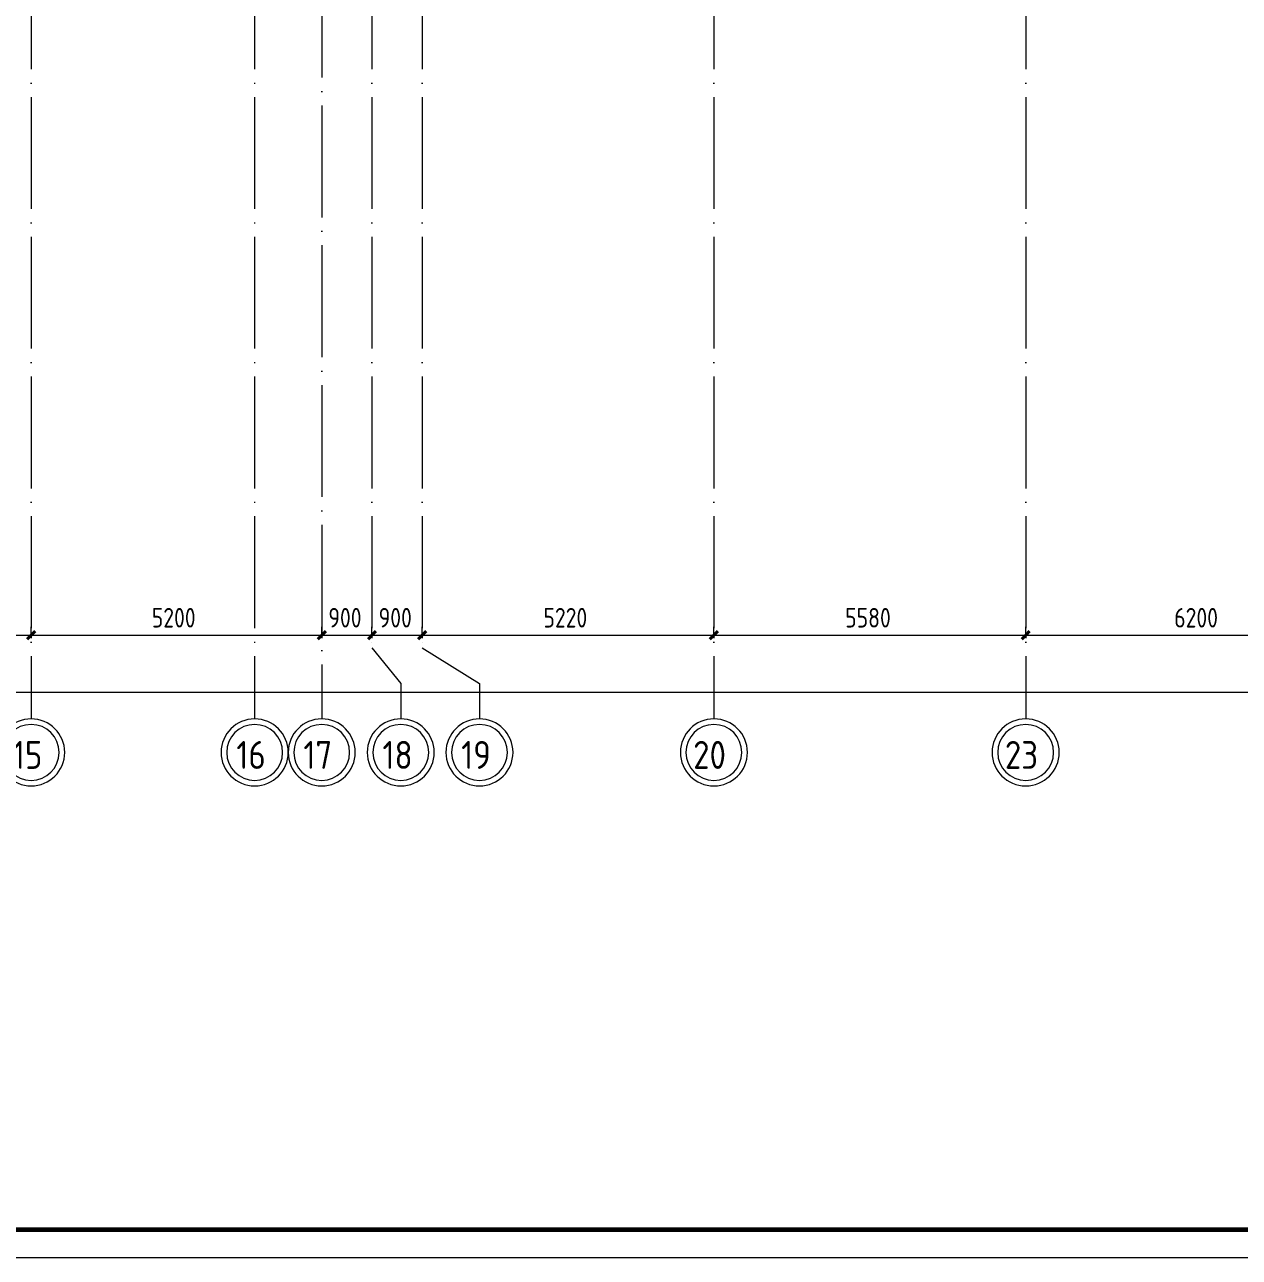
# Model space of a CAD drawing. Header units: millimetres. Extents: x -396912 to 182286, y -43638 to 41610.
# Drawn here: x -16273 to 5469, y -42490 to -20431 of the extents above; entities that cross this region are included whole.
import ezdxf

# ---------------------------------------------------------------- set-up
doc = ezdxf.new("R2010")
doc.units = ezdxf.units.MM
doc.linetypes.add('ADSK_Линия сетки', pattern=[25, 20, -2.5, 0, -2.5])
for name, color, linetype, lineweight in [('Оси', 252, 'Continuous', 9), ('ОФ_рамка', 8, 'Continuous', 60), ('Размеры', 7, 'Continuous', 9)]:
    doc.layers.add(name, color=color, linetype=linetype, lineweight=lineweight)
doc.styles.add('GOST Common_2', font='', dxfattribs={"width": 0.9, "height": 250})
doc.styles.add('GOST Common_4', font='', dxfattribs={"height": 7})
doc.styles.get('GOST Common_2').set_extended_font_data('GOST type B')
doc.styles.get('GOST Common_4').set_extended_font_data('GOST 2.304 type A')

# ---------------------------------------------------------------- blocks, each defined once
blk = doc.blocks.new('1 этаж')
at = {"layer": 'Оси', "color": 251, "linetype": 'ADSK_Линия сетки', "ltscale": 100, "true_color": 0x636466}
for p, q in [((-16658, 32205), (-16658, -33772)), ((-21858, -2646), (-21858, -33772)), ((-17858, -2646), (-17858, -33772)), ((-15758, -2646), (-15758, -32502)), ((-14858, -2646), (-14858, -32502)), ((-9638, -2646), (-9638, -33772)), ((-4058, -2646), (-4058, -33772))]:
    blk.add_line(p, q, dxfattribs=at)
at = {"layer": 'Оси', "color": 251, "ltscale": 100, "true_color": 0x636466}
for p, q in [((-15758, -32502), (-15243, -33137)), ((-14858, -32502), (-13834, -33137)), ((-15243, -33137), (-15243, -33772)), ((-13834, -33137), (-13834, -33772))]:
    blk.add_line(p, q, dxfattribs=at)
at = {"layer": 'Оси', "color": 251, "lineweight": 20, "true_color": 0x636466}
for centre, radius, start, end in [((-21858, -34372), 600, 0, 180), ((-21858, -34372), 500, 0, 180), ((-17858, -34372), 600, 0, 180), ((-17858, -34372), 500, 0, 180), ((-16658, -34372), 600, 0, 180), ((-16658, -34372), 500, 0, 180), ((-15243, -34372), 600, 0, 180), ((-15243, -34372), 500, 0, 180), ((-13834, -34372), 600, 0, 180), ((-13834, -34372), 500, 0, 180), ((-9638, -34372), 600, 0, 180), ((-9638, -34372), 500, 0, 180), ((-4058, -34372), 600, 0, 180), ((-4058, -34372), 500, 0, 180), ((-21858, -34372), 600, 180, 0), ((-21858, -34372), 500, 180, 0), ((-17858, -34372), 600, 180, 0), ((-17858, -34372), 500, 180, 0), ((-16658, -34372), 600, 180, 0), ((-16658, -34372), 500, 180, 0), ((-15243, -34372), 600, 180, 0), ((-15243, -34372), 500, 180, 0), ((-13834, -34372), 600, 180, 0), ((-13834, -34372), 500, 180, 0), ((-9638, -34372), 600, 180, 0), ((-9638, -34372), 500, 180, 0), ((-4058, -34372), 600, 180, 0), ((-4058, -34372), 500, 180, 0)]:
    blk.add_arc(centre, radius, start, end, dxfattribs=at)
at = {"layer": 'Размеры', "color": 251, "lineweight": 20, "true_color": 0x636466}
for p, q in [((-21858, -32275), (-21858, -32125)), ((-21858, -32275), (-21858, -32125)), ((-16658, -32275), (-16658, -32125)), ((-16658, -32275), (-16658, -32125)), ((-15758, -32275), (-15758, -32125)), ((-15758, -32275), (-15758, -32125)), ((-14858, -32275), (-14858, -32125)), ((-14858, -32275), (-14858, -32125)), ((-9638, -32275), (-9638, -32125)), ((-9638, -32275), (-9638, -32125)), ((-4058, -32275), (-4058, -32125)), ((-4058, -32275), (-4058, -32125)), ((-22658, -32275), (-21858, -32275)), ((-21858, -32275), (-21858, -32325)), ((-21858, -32275), (-16658, -32275)), ((-21858, -32275), (-21858, -32325)), ((-16658, -32275), (-16658, -32325)), ((-16658, -32275), (-15758, -32275)), ((-16658, -32275), (-16658, -32325)), ((-15758, -32275), (-15758, -32325)), ((-15758, -32275), (-14858, -32275)), ((-15758, -32275), (-15758, -32325)), ((-14858, -32275), (-14858, -32325)), ((-14858, -32275), (-9638, -32275)), ((-14858, -32275), (-14858, -32325)), ((-9638, -32275), (-9638, -32325)), ((-9638, -32275), (-4058, -32275)), ((-9638, -32275), (-9638, -32325)), ((-4058, -32275), (-4058, -32325)), ((-4058, -32275), (2292, -32275)), ((-4058, -32275), (-4058, -32325)), ((-65608, -33293), (2292, -33293))]:
    blk.add_line(p, q, dxfattribs=at)
at = {"layer": 'Размеры', "color": 251, "lineweight": 40, "true_color": 0x636466}
for p, q in [((-21858, -32275), (-21787, -32204)), ((-21858, -32275), (-21787, -32204)), ((-16658, -32275), (-16587, -32204)), ((-16658, -32275), (-16587, -32204)), ((-15758, -32275), (-15687, -32204)), ((-15758, -32275), (-15687, -32204)), ((-14858, -32275), (-14787, -32204)), ((-14858, -32275), (-14787, -32204)), ((-9638, -32275), (-9567, -32204)), ((-9638, -32275), (-9567, -32204)), ((-4058, -32275), (-3987, -32204)), ((-4058, -32275), (-3987, -32204)), ((-21858, -32275), (-21929, -32345)), ((-21858, -32275), (-21929, -32345)), ((-16658, -32275), (-16729, -32345)), ((-16658, -32275), (-16729, -32345)), ((-15758, -32275), (-15829, -32345)), ((-15758, -32275), (-15829, -32345)), ((-14858, -32275), (-14929, -32345)), ((-14858, -32275), (-14929, -32345)), ((-9638, -32275), (-9709, -32345)), ((-9638, -32275), (-9709, -32345)), ((-4058, -32275), (-4129, -32345)), ((-4058, -32275), (-4129, -32345))]:
    blk.add_line(p, q, dxfattribs=at)
at = {"layer": 'Оси', "color": 251, "true_color": 0x636466, "style": 'GOST Common_2', "width": 0.9}
for s, p in [('15', (-22185, -34667)), ('16', (-18185, -34667)), ('17', (-16985, -34667)), ('18', (-15570, -34667)), ('19', (-14161, -34667)), ('20', (-10010, -34667)), ('23', (-4430, -34667))]:
    blk.add_text(s, height=500, dxfattribs=at).set_placement(p)
at = {"layer": 'Размеры', "color": 251, "lineweight": 20, "true_color": 0x636466, "char_height": 350, "attachment_point": 1, "line_spacing_factor": 1.022761, "style": 'GOST Common_4'}
for s, insert, width in [('5200', (-19699, -31787), 1059.58), ('900', (-16539, -31787), 794.69), ('900', (-15639, -31787), 794.69), ('5220', (-12689, -31787), 1059.58), ('5580', (-7289, -31787), 1059.58), ('6200', (-1399, -31787), 1059.58)]:
    blk.add_mtext(s, dxfattribs=dict(at, insert=insert, width=width))
blk = doc.blocks.new('А0')
at = {"layer": 'ОФ_рамка', "color": 0, "linetype": 'Continuous', "ltscale": 100}
blk.add_lwpolyline([(224168, -393217), (340568, -393217)], dxfattribs=at)
at = {"layer": 'ОФ_рамка', "color": 0, "linetype": 'Continuous', "lineweight": 5, "ltscale": 100}
blk.add_lwpolyline([(222168, -393717), (341068, -393717)], dxfattribs=at)

msp = doc.modelspace()

# ---------------------------------------------------------------- block references
msp.add_blockref('1 этаж', (5702, 918))
at = {"layer": 'ОФ_рамка', "color": 0, "lineweight": -2}
msp.add_blockref('А0', (-303900, 351227), dxfattribs=at)

doc.saveas('drawing.dxf')
